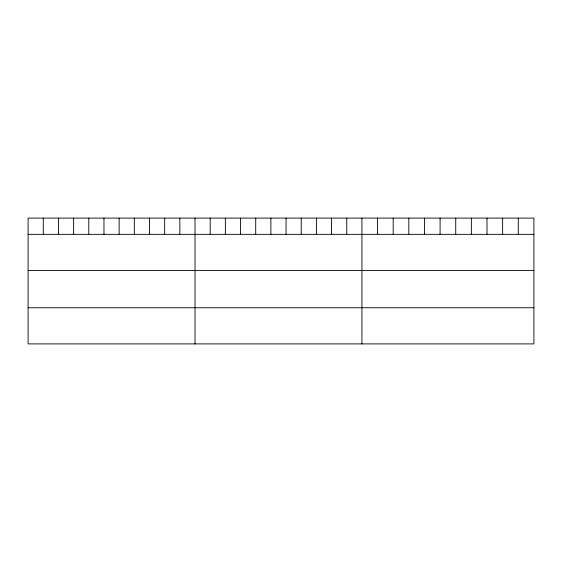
<?xml version="1.0" encoding="UTF-8"?>
<svg xmlns="http://www.w3.org/2000/svg" width="562" height="562" viewBox="0 0 562 562"><rect width="100%" height="100%" fill="white"/><g stroke="black" fill="none" stroke-linecap="round" stroke-linejoin="round"><path stroke-width="0.84" d="M533.9 234.347L533.9 343.902L28.1 343.902L28.1 218.098L533.9 218.098L533.9 234.347L28.1 234.347M28.1 270.498L533.9 270.498M28.1 307.751L533.9 307.751M518.269 218.098L518.269 234.347M502.632 218.098L502.632 234.347M487.001 218.098L487.001 234.347M471.363 218.098L471.363 234.347M455.733 218.098L455.733 234.347M440.095 218.098L440.095 234.347M424.465 218.098L424.465 234.347M408.827 218.098L408.827 234.347M393.196 218.098L393.196 234.347M377.559 218.098L377.559 234.347M361.928 218.098L361.928 343.902M346.754 218.098L346.754 234.347M331.58 218.098L331.58 234.347M316.406 218.098L316.406 234.347M301.232 218.098L301.232 234.347M286.058 218.098L286.058 234.347M270.884 218.098L270.884 234.347M255.71 218.098L255.71 234.347M240.536 218.098L240.536 234.347M225.362 218.098L225.362 234.347M210.188 218.098L210.188 234.347M195.014 218.098L195.014 343.902M179.84 218.098L179.84 234.347M164.666 218.098L164.666 234.347M149.492 218.098L149.492 234.347M134.318 218.098L134.318 234.347M119.144 218.098L119.144 234.347M103.97 218.098L103.97 234.347M88.796 218.098L88.796 234.347M73.622 218.098L73.622 234.347M58.448 218.098L58.448 234.347M43.274 218.098L43.274 234.347"/></g></svg>
